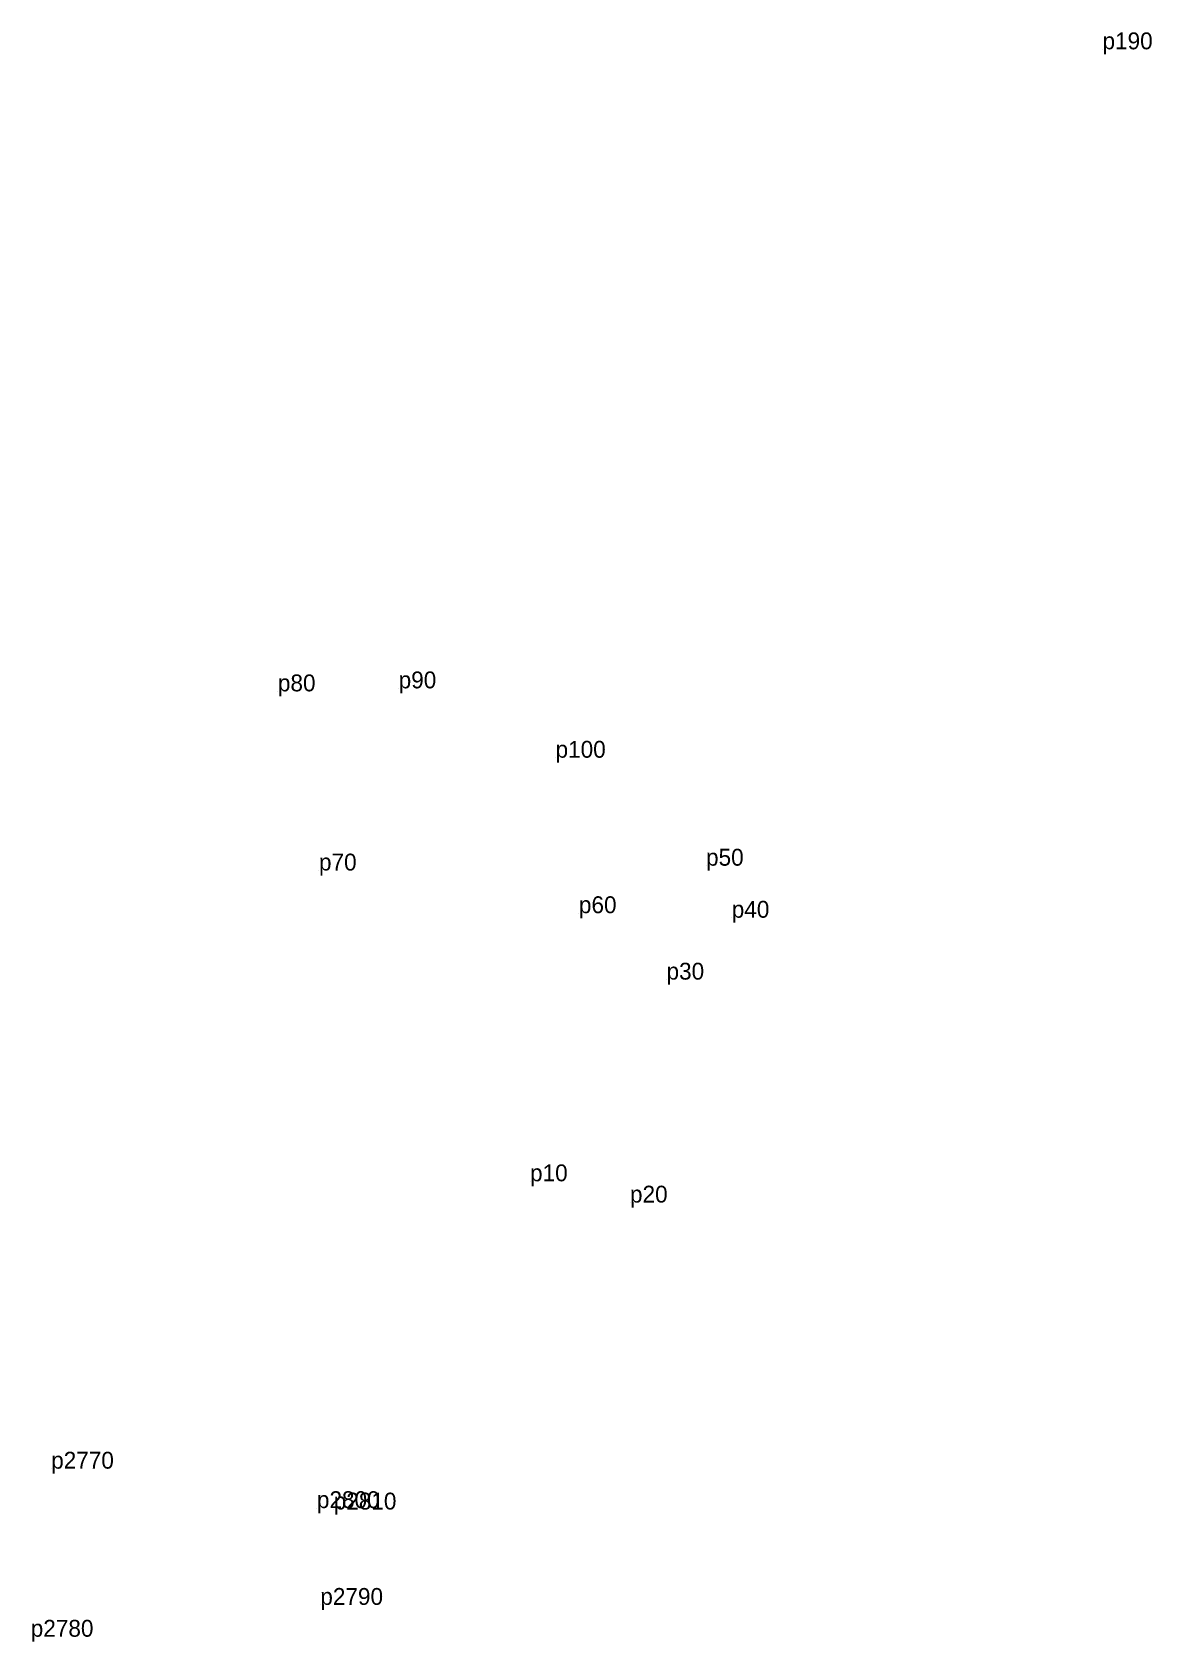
# Model space of a CAD drawing. Extents: x 536582 to 540650, y 1835980 to 1838064.
# Drawn here: x 538614.9 to 538734.4, y 1836936.8 to 1837108.6 of the extents above; entities that cross this region are included whole.
import ezdxf

# ---------------------------------------------------------------- set-up
doc = ezdxf.new("R2010")
doc.units = 0
doc.layers.add('Level 12', color=7, linetype='Continuous')
doc.layers.add('Level 7', color=7, linetype='Continuous')

msp = doc.modelspace()

# ---------------------------------------------------------------- linework, layer by layer
at = {"layer": 'Level 7'}
for p, q in [((538729.099, 1837106.767), (538729.099, 1837106.767)), ((538641.1, 1837038.233), (538641.1, 1837038.233)), ((538653.988, 1837038.554), (538653.988, 1837038.554)), ((538670.73, 1837031.147), (538670.73, 1837031.147)), ((538645.485, 1837019.109), (538645.485, 1837019.109)), ((538686.789, 1837019.623), (538686.789, 1837019.623)), ((538673.223, 1837014.556), (538673.223, 1837014.556)), ((538689.533, 1837014.069), (538689.533, 1837014.069)), ((538682.573, 1837007.463), (538682.573, 1837007.463)), ((538668.008, 1836985.935), (538668.008, 1836985.935)), ((538678.675, 1836983.662), (538678.675, 1836983.662)), ((538616.902, 1836955.26), (538616.902, 1836955.26)), ((538645.263, 1836951.05), (538645.263, 1836951.05)), ((538647.055, 1836950.898), (538647.055, 1836950.898)), ((538645.628, 1836940.718), (538645.628, 1836940.718))]:
    msp.add_line(p, q, dxfattribs=at)

# ---------------------------------------------------------------- texts
at = {"layer": 'Level 12'}
for s, p in [('p190', (538729.099, 1837106.767)), ('p80', (538641.1, 1837038.233)), ('p90', (538653.988, 1837038.554)), ('p100', (538670.73, 1837031.147)), ('p70', (538645.485, 1837019.109)), ('p50', (538686.789, 1837019.623)), ('p60', (538673.223, 1837014.556)), ('p40', (538689.533, 1837014.069)), ('p30', (538682.573, 1837007.463)), ('p10', (538668.008, 1836985.935)), ('p20', (538678.675, 1836983.662)), ('p2770', (538616.902, 1836955.26)), ('p2800', (538645.263, 1836951.05)), ('p2810', (538647.055, 1836950.898)), ('p2790', (538645.628, 1836940.718)), ('p2780', (538614.724, 1836937.321))]:
    msp.add_text(s, height=1.8, dxfattribs=at).set_placement(p)

doc.saveas('drawing.dxf')
